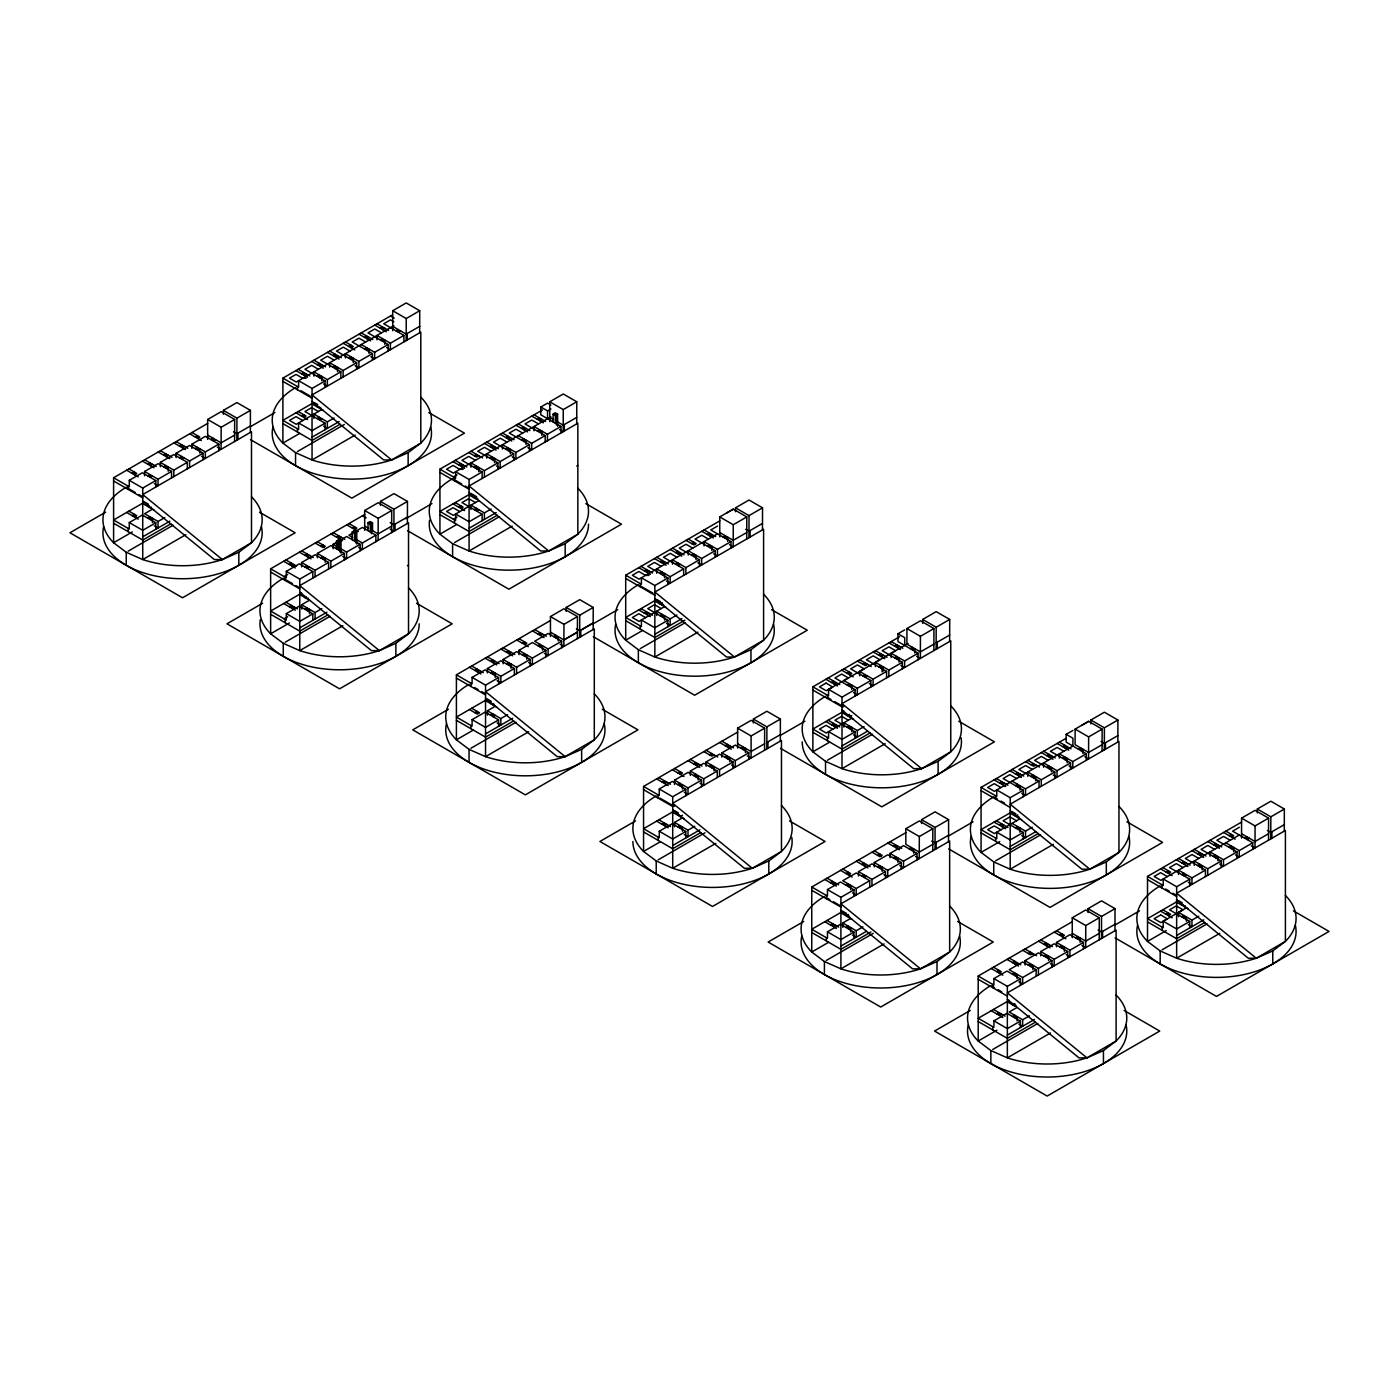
<?xml version="1.0" encoding="UTF-8"?>
<svg xmlns="http://www.w3.org/2000/svg" width="1399" height="1399" viewBox="0 0 1399 1399"><rect width="100%" height="100%" fill="white"/><g stroke="black" fill="none" stroke-linecap="round" stroke-linejoin="round"><path stroke-width="1.5" d="M238.827 552.273L251.488 542.742L251.488 431.784L142.733 494.564L222.354 559.565L238.827 552.273L238.827 565.266M408.141 452.646L420.802 443.116L420.802 332.158L312.047 394.938L391.65 459.956L408.141 452.646L408.141 465.64M395.865 643.313L408.525 633.799L408.525 522.841L299.771 585.621L379.391 650.622L395.865 643.313L395.865 656.323M565.179 543.704L577.839 534.173L577.839 423.215L469.085 485.995L548.688 550.996L565.179 543.704L565.179 556.697M581.634 749.357L594.295 739.826L594.295 628.868L485.54 691.648L565.144 756.649L581.634 749.357L581.634 762.35M750.948 649.731L763.592 640.2L763.592 529.242L654.854 592.022L734.458 657.023L750.948 649.731L750.948 662.724M768.803 860.962L781.464 851.449L781.464 740.473L672.709 803.253L752.312 868.272L768.803 860.962L768.803 873.955M938.117 761.336L950.76 751.823L950.76 640.847L842.006 703.645L921.626 768.646L938.117 761.336L938.117 774.329M936.998 961.533L949.659 952.019L949.659 841.044L840.904 903.841L920.507 968.842L936.998 961.533L936.998 974.543M1106.312 861.906L1118.955 852.393L1118.955 741.418L1010.2 804.215L1089.821 869.216L1106.312 861.906L1106.312 874.917M1103.444 1050.562L1116.105 1041.031L1116.105 930.073L1007.35 992.853L1086.953 1057.854L1103.444 1050.562L1103.444 1063.555M1272.758 950.935L1285.401 941.405L1285.401 830.446L1176.646 893.227L1256.267 958.228L1272.758 950.935L1272.758 963.928M392.717 330.671L392.717 310.735L406.217 302.936L419.735 310.735L419.665 332.805M207.647 439.408L207.647 419.473L221.147 411.673L234.665 419.473L234.595 441.524M223.403 414.261L223.403 410.362L236.921 402.562L250.421 410.362L250.369 432.431M420.802 397.159A79.621 45.957 0 0 1 420.802 443.116L391.65 459.956A79.621 45.957 0 0 1 312.047 459.956L295.556 452.646L282.895 443.116L282.895 378.115L391.65 315.335M251.488 496.785A79.621 45.957 0 0 1 251.488 542.742L222.354 559.565A79.621 45.957 0 0 1 142.733 559.565L126.242 552.273L113.599 542.742L113.599 477.741L207.717 423.407M301.554 373.813L303.793 372.519M317.311 364.719L319.567 363.408M333.067 355.608L335.323 354.314M348.841 346.515L351.097 345.221M364.597 337.421L366.853 336.11M380.371 328.31L382.609 327.016M132.24 473.439L134.496 472.145M147.997 464.346L150.253 463.034M163.77 455.235L166.026 453.941M179.527 446.141L181.783 444.83M195.3 437.03L197.539 435.736M303.793 375.107L306.049 373.813M319.567 366.013L321.822 364.719M335.323 356.92L337.579 355.608M351.097 347.809L353.335 346.515L345.501 341.986M366.853 338.715L369.109 337.421M382.609 329.604L384.865 328.31M134.496 474.733L136.752 473.439L128.9 468.91M150.253 465.64L152.508 464.346M166.026 456.546L168.265 455.235M181.783 447.435L184.038 446.141M197.539 438.342L199.795 437.03L191.943 432.501M393.853 325.705L296.256 382.049L289.523 378.167L296.046 374.407L302.779 378.29L306.084 378.325M392.717 310.735L406.217 318.535L419.735 310.735M113.599 477.741L129.285 486.8L129.285 480.312L142.348 472.775L155.779 480.539L155.779 487.027M144.587 475.8L144.587 471.463L158.104 463.664L171.552 471.428L171.552 477.933M160.36 466.706L160.36 462.369L173.861 454.57L187.309 462.335L187.309 468.84M176.117 457.595L176.117 453.276L189.634 445.477L203.065 453.224L203.065 459.729M191.873 448.502L191.873 444.165L205.391 436.366L218.839 444.13L218.839 450.635M207.647 419.473L221.147 427.272L234.665 419.473M236.851 440.23L236.921 418.161L250.421 410.362M317.241 376.383L319.497 375.072M333.014 367.272L335.253 365.978M348.771 358.179L351.027 356.867M364.527 349.068L366.783 347.774M380.301 339.974L382.539 338.68M396.057 330.881L398.313 329.569M147.944 475.992L150.183 474.698M163.7 466.899L165.956 465.605M179.457 457.805L181.713 456.494M195.23 448.694L197.469 447.4M210.987 439.601L213.243 438.307M319.497 377.678L321.753 376.383L321.753 380.703M335.253 368.584L337.509 367.272L337.509 371.609M351.027 359.473L353.282 358.179L353.282 362.516M366.783 350.38L369.039 349.068L369.039 353.405M382.539 341.269L384.795 339.974L384.795 344.311M398.313 332.175L400.569 330.881M150.183 477.304L152.439 475.992M165.956 468.193L168.212 466.899L168.212 471.236M181.713 459.099L183.969 457.805M197.469 450.006L199.725 448.694L199.725 453.031M213.243 440.895L215.498 439.601M282.895 378.115L298.599 387.173L298.599 380.685L312.047 388.45L325.093 380.913L325.093 387.401M313.901 376.174L313.901 371.837L327.349 379.601L340.849 371.802L340.849 378.307M329.657 367.08L329.657 362.743L343.105 370.508L356.623 362.708L356.623 369.214M345.431 357.987L345.431 353.65L358.878 361.414L372.379 353.615L372.379 360.103M361.187 344.539L374.635 352.303L388.135 344.504L388.135 351.009M376.943 339.782L376.943 335.445L390.391 343.21L403.909 335.41L403.909 341.898M419.735 326.352L406.165 334.099L406.165 340.604M129.285 480.312L142.733 488.076L155.779 480.539M144.587 471.463L158.035 479.227L171.552 471.428M160.36 462.369L173.808 470.134L187.309 462.335M176.117 453.276L189.565 461.023L203.065 453.224M191.873 444.165L205.321 451.929L218.839 444.13M234.665 435.072L221.094 442.836L221.094 449.324L217.352 447.173M250.421 425.961L236.851 433.725L233.546 431.819M250.508 426.643L274.904 412.565M105.607 512.174L69.95 532.774L182.535 597.775L295.137 532.774L259.48 512.174M301.554 416.063L303.793 414.769M317.311 406.969L320.686 407.616L319.567 408.263M132.24 515.689L134.496 514.395M147.997 506.595L149.133 505.948M303.793 417.374L306.049 416.063L298.197 411.533M134.496 517L136.752 515.689L128.9 511.16M150.253 507.889L151.389 507.242M321.787 409.54L296.256 424.317L289.523 420.434L296.046 416.657L302.779 420.539M148.399 504.217L144.657 502.066L113.599 519.991L129.285 529.067L129.285 522.561L142.348 515.024L155.779 522.789L155.779 529.277M152.474 509.166L144.587 513.73L158.035 521.477L164.785 517.578M317.241 418.633L319.497 417.322M147.944 518.26L150.183 516.948M319.497 419.927L321.753 418.633M150.183 519.554L152.439 518.26L152.439 522.579M299.771 433.375L282.895 443.116A79.621 45.957 0 0 1 295.556 387.645M132.345 531.917L113.599 542.742A79.621 45.957 0 0 1 126.242 487.272L135.318 492.5M325.093 429.668L325.093 423.163L312.047 430.7L298.599 422.935L298.599 429.441L282.895 420.365L313.971 402.44L317.695 404.591M313.901 418.423L313.901 414.104L327.349 421.868L334.099 417.951M155.779 522.789L142.733 530.326L129.285 522.561M312.047 437.188L339.17 421.536M142.733 536.814L169.856 521.162M340.167 424.212L312.047 440.44L282.895 423.617M170.853 523.838L142.733 540.066L113.599 523.243M297.462 451.527L344.346 424.474M128.166 551.154L173.161 525.185M355.171 435.054L312.047 459.956L312.047 388.45M185.857 534.68L142.733 559.565L142.733 488.076M560.947 432.956L560.947 426.45L540.801 414.821L540.801 407.022L547.551 403.122L550.926 405.08M549.755 421.729L549.755 401.793L563.255 393.993L576.773 401.793L576.703 423.862M364.684 530.448L364.684 510.513L378.185 502.713L391.703 510.513L391.633 532.582M380.441 505.319L380.441 501.419L393.958 493.62L407.459 501.419L407.406 523.488M577.839 488.216A79.621 45.957 0 0 1 577.839 534.173L548.688 550.996A79.621 45.957 0 0 1 469.085 550.996L452.594 543.704L439.933 534.173L439.933 469.172L542.497 409.959M408.525 587.842A79.621 45.957 0 0 1 408.525 633.799L379.391 650.622A79.621 45.957 0 0 1 299.771 650.622L283.28 643.313L270.637 633.799L270.637 568.798L364.754 514.465M540.801 407.022L547.551 410.921L550.926 408.98M458.592 464.87L460.831 463.576M474.348 455.759L476.604 454.465M490.105 446.666L492.361 445.372M505.878 437.572L508.134 436.261M521.635 428.461L523.891 427.167M537.408 419.368L539.647 418.074M289.278 564.497L291.534 563.185M305.034 555.386L307.29 554.091M320.808 546.292L323.064 544.998M336.564 537.199L338.82 535.887M352.338 528.088L354.577 526.793M460.831 466.164L463.086 464.87M478.86 455.759L476.604 457.071L468.752 452.542M492.361 447.96L494.616 446.666M508.134 438.866L510.373 437.572M523.891 429.773L526.146 428.461M539.647 420.662L541.903 419.368M553.095 421.921L553.095 414.121L555.351 412.827L557.606 414.121L557.606 426.258M291.534 565.791L293.79 564.497M307.29 556.697L309.546 555.386M338.82 538.493L341.076 537.199M354.577 529.399L356.832 528.088L348.981 523.558M550.926 416.78L453.293 473.107L446.561 469.225L453.084 465.465L459.816 469.347L463.121 469.364M559.46 429.51L563.202 431.661L563.255 409.592L576.773 401.793M336.494 548.845L336.494 541.046L338.75 539.752L341.006 541.046L341.006 553.182M352.268 539.752L352.268 531.952L354.507 530.658L356.762 531.952L356.762 544.089M368.024 530.658L368.024 522.859L370.28 521.547L372.536 522.859L372.536 530.658M553.095 414.121L555.351 415.433L557.606 414.121M270.637 568.798L286.323 577.857L286.323 571.352L299.386 563.832L312.816 571.579L312.816 578.084M301.624 566.857L301.624 562.52L315.142 554.721L328.59 562.485L328.59 568.991M317.398 557.764L317.398 553.427L330.898 545.627L344.346 553.392L344.346 559.88M333.154 548.653L333.154 544.316L346.672 536.517L360.12 544.281L360.12 550.786M352.67 533.054L348.911 535.222L352.653 537.373M354.542 531.97L362.428 527.423L375.876 535.187L375.876 541.693M378.132 540.381L378.185 518.329L391.703 510.513M380.441 501.419L393.958 509.219L407.459 501.419M336.494 541.046L338.75 542.357L341.006 541.046M352.268 531.952L354.507 533.246L356.762 531.952M368.024 522.859L370.28 524.153L372.536 522.859M453.381 476.937L456.983 474.856M284.067 576.563L287.669 574.482M474.278 467.423L476.534 466.129M490.052 458.33L492.291 457.036M505.808 449.236L508.064 447.925M521.565 440.125L523.821 438.831M537.338 431.032L539.594 429.72M304.982 567.05L307.22 565.756M320.738 557.956L322.994 556.662M476.534 468.735L478.79 467.423L478.79 471.76M492.291 459.624L494.547 458.33L494.547 462.667M508.064 450.53L510.32 449.236L510.32 453.556M523.821 441.437L526.076 440.125L526.076 444.462M539.594 432.326L541.833 431.032L541.833 435.369M307.22 568.361L309.476 567.05M322.994 559.25L325.25 557.956L325.25 562.293M439.933 469.172L455.637 478.231L455.637 471.743L469.085 479.49L482.13 471.953L482.13 478.458M470.938 467.231L470.938 462.894L484.386 470.659L497.887 462.859L497.887 469.364M486.695 458.138L486.695 453.801L500.142 461.565L513.66 453.766L513.66 460.254M502.468 449.027L502.468 444.69L515.916 452.454L529.417 444.655L529.417 451.16M518.225 435.596L531.672 443.361L545.19 435.561L545.19 442.067M533.981 430.822L533.981 426.503L547.429 434.267L560.947 426.45M563.202 425.156L576.773 417.392M286.323 571.352L299.771 579.116L312.816 571.579M301.624 562.52L315.072 570.285L328.59 562.485M317.398 553.427L330.846 561.191L344.346 553.392M341.006 548.845L346.602 552.08L360.12 544.281M356.762 539.752L362.358 542.987L375.876 535.187M378.132 533.876L391.703 526.129M407.459 517.018L393.888 524.782L390.164 522.631M405.675 518.784L431.941 503.605M262.645 603.231L226.988 623.814L339.572 688.815L452.174 623.814L416.517 603.231M301.694 593.106L270.637 611.048L286.323 620.107L286.323 613.619L299.386 606.082L312.816 613.846L312.816 620.334M458.592 507.12L460.831 505.826M474.348 498.027L476.604 496.715L471.008 493.497L439.933 511.422L455.637 520.48L455.637 513.993L469.085 521.757L482.13 514.22L482.13 520.708M289.278 606.746L291.534 605.452M305.034 597.653L306.171 596.988M460.831 508.414L463.086 507.12L455.235 502.591M291.534 608.04L293.79 606.746M308.427 598.3L307.29 598.947L299.438 594.418M478.825 500.597L453.293 515.357L446.561 511.474L453.084 507.715L459.816 511.597M301.624 609.107L301.624 604.77L309.511 600.223M453.381 519.186L456.983 517.105M284.067 618.813L287.669 616.732M474.278 509.691L476.534 508.379M304.982 609.299L307.22 608.005M476.534 510.985L478.79 509.691M307.22 610.611L309.476 609.299L309.476 613.636M456.808 524.433L439.933 534.173A79.621 45.957 0 0 1 452.594 478.685L461.67 483.932M289.383 622.975L270.637 633.799A79.621 45.957 0 0 1 283.28 578.312L292.356 583.558M470.938 509.481L470.938 505.144L484.386 512.908L491.136 509.009M312.816 613.846L299.771 621.366L286.323 613.619M301.624 604.77L315.072 612.535L321.822 608.635M469.085 528.245L496.208 512.594M576.703 466.112L577.839 465.465M299.771 627.871L326.894 612.22M407.406 565.738L408.525 565.091M497.205 515.269L469.085 531.498L439.933 514.675M327.891 614.878L299.771 631.124L270.637 614.301M454.518 542.585L499.513 516.616M285.204 642.211L330.199 616.225M512.209 526.094L469.085 550.996L469.085 479.49M342.895 625.72L299.771 650.622L299.771 579.116M719.751 536.866L719.751 516.931L733.268 509.131L746.786 516.931L746.716 538.982M735.524 511.719L735.524 507.82L749.025 500.02L762.542 507.82L762.472 529.889M726.553 513.048L733.321 509.149M550.454 636.493L550.454 616.557L563.954 608.757L577.472 616.557L577.402 638.609M566.21 611.346L566.21 607.446L579.728 599.646L593.228 607.446L593.159 629.515M763.592 594.243A79.621 45.957 0 0 1 763.592 640.2L734.458 657.023A79.621 45.957 0 0 1 654.854 657.023L638.364 649.731L625.703 640.2L625.703 575.199L719.82 520.865M594.295 693.869A79.621 45.957 0 0 1 594.295 739.826L565.144 756.649A79.621 45.957 0 0 1 485.54 756.649L469.05 749.357L456.406 739.826L456.406 674.825L550.524 620.491M717.547 526.059L710.797 529.959L730.943 541.588L730.943 548.093M644.362 570.897L646.6 569.603M660.118 561.803L662.374 560.492M675.874 552.692L678.13 551.398M691.648 543.599L693.887 542.305M707.404 534.488L709.66 533.194M475.048 670.523L477.304 669.229M490.804 661.43L493.06 660.118M506.578 652.319L508.816 651.025M522.334 643.225L524.59 641.914M538.09 634.114L540.346 632.82M646.6 572.191L648.856 570.897M662.374 563.097L664.612 561.803M678.13 554.004L680.386 552.692M709.66 535.8L711.916 534.488M477.304 671.817L479.542 670.523M493.06 662.724L495.316 661.43M508.816 653.63L511.072 652.319M524.59 644.519L526.846 643.225L518.994 638.696M540.346 635.426L542.602 634.114M717.512 533.823L639.046 579.134L632.331 575.251L638.853 571.491L645.586 575.374L648.891 575.409M719.751 516.931L733.268 524.73L746.786 516.931M748.972 537.688L749.025 515.619L762.542 507.82M456.406 674.825L472.093 683.884L472.093 677.396L485.138 669.859L498.586 677.623L498.586 684.111M487.394 672.884L487.394 668.547L500.912 660.748L514.36 668.512L514.36 675.018M503.168 663.791L503.168 659.454L516.668 651.654L530.116 659.419L530.116 665.907M518.924 654.68L518.924 650.36L532.442 642.561L545.872 650.308L545.872 656.813M560.16 644.257L563.884 646.408L563.954 624.356L577.472 616.557M579.658 637.314L579.728 615.245L593.228 607.446M660.048 573.468L662.304 572.156M675.822 564.357L678.06 563.063M691.578 555.263L693.834 553.952M707.334 546.152L709.59 544.858M723.108 537.059L725.347 535.765M490.734 673.076L492.99 671.782M506.508 663.983L508.764 662.689M522.264 654.889L524.52 653.578M538.038 645.778L540.276 644.484M553.794 636.685L556.05 635.391M662.304 574.762L664.56 573.468L664.56 577.787M678.06 565.668L680.316 564.357M693.834 556.557L696.072 555.263L696.072 559.6M709.59 547.464L711.846 546.152L711.846 550.489M725.347 538.353L727.602 537.059L727.602 541.396M492.99 674.388L495.246 673.076L495.246 677.413M508.764 665.277L511.002 663.983L511.002 668.32M524.52 656.183L526.776 654.889L526.776 659.209M540.276 647.09L542.532 645.778L542.532 650.115M556.05 637.979L558.288 636.685L558.288 641.022M625.703 575.199L641.407 584.257L641.407 577.77L654.854 585.534L667.9 577.997L667.9 584.485M656.708 573.258L656.708 568.921L670.156 576.685L683.656 568.886L683.656 575.391M672.464 564.164L672.464 559.827L685.912 567.592L699.43 559.792L699.43 566.298M688.238 555.053L688.238 550.734L701.668 558.498L715.186 550.681L715.186 557.187M703.994 545.96L703.994 541.623L717.442 549.387L730.943 541.588M746.786 532.529L733.198 540.294L719.751 532.529M748.972 531.183L762.542 523.418M472.093 677.396L485.54 685.143L498.586 677.623M487.394 668.547L500.842 676.312L514.36 668.512M503.168 659.454L516.598 667.218L530.116 659.419M518.924 650.36L532.372 658.107L545.872 650.308M561.646 641.214L548.198 633.45L534.68 641.249L548.128 649.014L561.646 641.214L561.646 647.72M563.884 639.92L577.402 632.121M579.658 630.809L593.159 623.01L579.728 630.844L576.353 628.903M577.472 632.156L563.954 639.955L550.454 632.156M593.316 623.727L617.711 609.649M448.414 709.258L412.757 729.858L525.342 794.859L637.944 729.858L602.287 709.258M644.362 613.147L646.6 611.853M660.118 604.053L662.374 602.759M475.048 712.773L477.304 711.479M490.804 703.68L494.179 704.327L493.06 704.974M646.6 614.458L648.856 613.147M662.374 605.347L663.493 604.7L661.237 603.406M664.595 606.624L639.046 621.401L632.331 617.519L638.853 613.741L645.586 617.624M491.189 701.301L487.464 699.15L456.406 717.075L472.093 726.151L472.093 719.646L485.138 712.108L498.586 719.873L498.586 726.361M487.394 715.134L487.394 710.814L495.281 706.25M660.048 615.717L662.304 614.406M490.734 715.344L492.99 714.032M662.304 617.011L664.56 615.717L664.56 620.054M492.99 716.638L495.246 715.344M642.578 630.459L625.703 640.2A79.621 45.957 0 0 1 638.364 584.73M473.282 730.086L456.406 739.826A79.621 45.957 0 0 1 469.05 684.356M667.9 626.752L667.9 620.247L654.854 627.784L641.407 620.019L641.407 626.525L625.703 617.449L656.778 599.524L660.503 601.675M656.708 615.508L656.708 611.188L670.156 618.935L676.906 615.035M498.586 719.873L485.54 727.41L472.093 719.646M487.394 710.814L500.842 718.561L507.592 714.662M654.854 634.272L681.978 618.62M485.54 733.898L512.664 718.247M684.845 620.212L654.854 637.524L625.703 620.701M513.66 720.922L485.54 737.151L456.406 720.328M640.27 648.611L685.283 622.642M470.973 748.238L515.969 722.269M697.979 632.138L654.854 657.023L654.854 585.534M528.665 731.764L485.54 756.649L485.54 685.143M918.111 659.698L918.111 653.193L897.966 641.564L897.966 633.764L904.716 629.865M920.437 651.934L906.919 644.135L906.919 628.536L920.49 620.771L933.937 628.536L933.885 650.605M922.693 623.342L922.693 619.442L936.193 611.643L949.711 619.442L949.641 641.494M737.623 748.098L737.623 728.162L751.123 720.363L764.641 728.162L764.571 750.231M753.379 722.968L753.379 719.051L766.897 711.252L780.397 719.051L780.327 741.12M950.76 705.848A79.621 45.957 0 0 1 950.76 751.823L921.626 768.646A79.621 45.957 0 0 1 842.006 768.646L825.532 761.336L812.871 751.823L812.871 686.804L899.679 636.702M781.464 805.474A79.621 45.957 0 0 1 781.464 851.449L752.312 868.272A79.621 45.957 0 0 1 672.709 868.272L656.218 860.962L643.557 851.449L643.557 786.43L737.675 732.097M831.513 682.502L833.769 681.208M847.287 673.409L849.543 672.115M863.043 664.315L865.299 663.004M878.817 655.204L881.055 653.91M894.573 646.111L896.829 644.799M662.217 782.128L664.473 780.834M677.973 773.035L680.229 771.723M693.747 763.924L695.985 762.63M709.503 754.83L711.759 753.536M725.259 745.737L727.515 744.425M833.769 683.814L836.025 682.502M849.543 674.703L851.781 673.409L843.947 668.879M867.555 664.315L865.299 665.609L857.447 661.08M881.055 656.498L883.311 655.204M896.829 647.405L899.067 646.111M664.473 783.44L666.711 782.128M680.229 774.329L682.485 773.035L674.633 768.506M695.985 765.236L698.241 763.924M713.997 754.83L711.759 756.125L703.907 751.595M727.515 747.031L729.771 745.737M812.871 686.804L828.575 695.88L828.575 689.375L848.389 677.955L841.673 674.073L834.923 677.973L855.069 689.602L855.069 696.107M859.633 675.769L859.633 671.433L879.919 659.751L873.203 655.869L866.436 659.768L886.599 671.398L886.599 677.903M875.407 666.676L875.407 662.339L888.907 654.54M891.163 657.565L891.163 653.246L908.073 643.488M916.642 656.253L920.367 658.404L920.437 636.335L933.937 628.536M936.123 649.293L936.193 627.242L949.711 619.442M888.925 654.557L895.622 650.71L888.96 646.863L882.209 650.692L902.355 662.304L902.355 668.792M643.557 786.43L659.261 795.506L659.261 789.001L672.307 781.464L685.755 789.228L685.755 795.734M674.563 784.489L674.563 780.17L688.081 772.37L701.529 780.117L701.529 786.623M690.337 775.396L690.337 771.059L703.837 763.259L717.285 771.024L717.285 777.529M706.093 766.302L706.093 761.965L719.593 754.166L733.041 761.93L733.041 768.418M721.849 757.191L721.849 752.854L735.367 745.055L748.815 752.819L748.815 759.325M747.328 755.862L751.053 758.031L751.123 735.961L764.641 728.162M766.827 748.92L766.897 726.868L780.397 719.051M847.217 685.073L849.473 683.761M862.973 675.962L865.229 674.668M878.747 666.868L881.003 665.574M894.503 657.775L896.759 656.463M910.277 648.664L912.515 647.37M677.903 784.699L680.159 783.388M693.677 775.588L695.933 774.294M709.433 766.495L711.689 765.201M725.189 757.401L727.445 756.09M740.963 748.29L743.219 746.996M849.473 686.367L851.729 685.073L851.729 689.41M865.229 677.273L867.485 675.962M881.003 668.162L883.241 666.868L883.241 671.205M896.759 659.069L899.015 657.775L899.015 662.094M912.515 649.975L914.771 648.664L914.771 653.001M680.159 785.993L682.415 784.699L682.415 789.036M695.933 776.9L698.171 775.588L698.171 779.925M711.689 767.789L713.945 766.495L713.945 770.832M727.445 758.695L729.701 757.401L729.701 761.721M743.219 749.584L745.457 748.29L745.457 752.627M828.575 689.375L842.006 697.139L855.069 689.602M870.825 680.509L850.679 668.862L857.43 664.962L864.162 668.844L843.877 680.544L857.325 688.308L870.825 680.509L870.825 686.996M859.633 671.433L873.081 679.197L886.599 671.398M875.407 662.339L888.837 670.104L902.355 662.304M891.163 653.246L904.611 660.993L918.111 653.193M920.367 651.899L933.937 644.135M936.123 642.806L949.711 635.041M659.261 789.001L672.709 796.765L685.755 789.228M674.563 780.17L688.011 787.917L701.529 780.117M690.337 771.059L703.767 778.823L717.285 771.024M706.093 761.965L719.541 769.73L733.041 761.93M721.849 752.854L735.297 760.619L748.815 752.819M764.641 743.761L751.053 751.525L737.623 743.761M766.827 742.414L780.397 734.667M780.485 735.332L804.88 721.254M635.583 820.881L599.926 841.464L712.511 906.465L825.095 841.464L789.456 820.881M843.947 711.129L812.871 729.071L828.575 738.13L828.575 731.625L842.006 739.389L855.069 731.852L855.069 738.357M831.513 724.752L833.769 723.458M847.287 715.658L849.543 714.364M662.217 824.378L664.473 823.084M677.973 815.285L681.348 815.932M833.769 726.064L836.025 724.752M849.543 716.953L851.781 715.658M664.473 825.69L666.711 824.378M680.229 816.579L682.485 815.285M851.746 718.247L826.214 733.006L819.499 729.124L826.022 725.347L832.737 729.229M678.358 812.906L674.633 810.755L643.557 828.698L659.261 837.756L659.261 831.251L672.307 823.714L685.755 831.478L685.755 837.984M674.563 826.757L674.563 822.42L682.45 817.873M847.217 727.323L849.473 726.029M677.903 826.949L680.159 825.655M849.473 728.617L851.729 727.323L851.729 731.66M680.159 828.243L682.415 826.949L682.415 831.286M829.747 742.082L812.871 751.823A79.621 45.957 0 0 1 825.532 696.335M660.433 841.691L643.557 851.449A79.621 45.957 0 0 1 656.218 795.961M843.877 727.13L843.877 722.793L857.325 730.558L864.075 726.658M685.755 831.478L672.709 839.015L659.261 831.251M674.563 822.42L688.011 830.184L694.761 826.284M842.006 745.894L867.45 731.205M672.709 845.521L699.832 829.852M870.143 732.901L842.006 749.147L812.871 732.307M700.829 832.527L672.709 848.756L643.557 831.933M827.439 760.234L872.451 734.248M658.142 859.86L705.009 832.79M885.147 743.743L842.006 768.646L842.006 697.139M715.833 843.37L672.709 868.272L672.709 796.765M1088.632 752.505L1075.114 744.705L1075.114 729.106L1088.632 721.307L1102.132 729.106L1102.08 751.176M1090.888 723.913L1090.888 720.013L1104.388 712.213L1117.906 720.013L1117.836 742.082M1086.306 760.269L1086.306 753.781L1066.16 742.135L1066.16 734.335L1072.911 730.435M1081.917 725.242L1088.684 721.342M919.318 852.131L905.818 844.331L905.818 828.733L919.318 820.933L932.836 828.733L932.766 850.802M921.574 823.539L921.574 819.639L935.092 811.84L948.592 819.639L948.592 835.238L935.022 843.002M1118.955 806.436A79.621 45.957 0 0 1 1118.955 852.393L1089.821 869.216A79.621 45.957 0 0 1 1010.2 869.216L993.727 861.906L981.066 852.393L981.066 787.392L1066.178 738.252M949.659 906.045A79.621 45.957 0 0 1 949.659 952.019L920.507 968.842A79.621 45.957 0 0 1 840.904 968.842L824.413 961.533L811.752 952.019L811.752 887.018L905.87 832.667M999.708 783.09L1001.964 781.779M1015.482 773.979L1017.738 772.685M1031.238 764.886L1033.494 763.574M1047.012 755.775L1049.25 754.481M1062.768 746.681L1065.024 745.387M830.411 882.717L832.667 881.405M846.168 873.606L848.424 872.311M861.941 864.512L864.18 863.2M877.698 855.401L879.954 854.107M893.454 846.308L895.71 845.013M1001.964 784.384L1004.22 783.09M1017.738 775.291L1019.976 773.979M1035.75 764.886L1033.494 766.18L1025.642 761.651M1049.25 757.086L1051.506 755.775M1065.024 747.975L1067.262 746.681M832.667 884.011L834.906 882.717M848.424 874.9L850.679 873.606L842.828 869.076M864.18 865.806L866.436 864.512M895.71 847.602L897.966 846.308M1084.837 756.824L1088.562 758.975L1088.632 736.906L1102.132 729.106M1104.318 749.881L1104.388 727.812L1117.906 720.013M811.752 887.018L827.456 896.077L827.456 889.572L840.502 882.035L853.95 889.799L853.95 896.304M858.514 875.966L858.514 871.629L872.032 863.83L885.48 871.594L885.48 878.1M874.288 866.873L874.288 862.536L887.788 854.737L901.236 862.501L901.236 869.006M890.044 857.779L890.044 853.442L903.562 845.643L917.01 853.407L917.01 859.895M915.523 856.45L919.248 858.601L919.318 836.532L932.836 828.733M935.022 849.49L935.092 827.439L948.592 819.639M1015.412 785.643L1017.668 784.349M1031.168 776.55L1033.424 775.238M1046.942 767.439L1049.18 766.145M1062.698 758.345L1064.954 757.051M1078.454 749.252L1080.71 747.94M846.098 885.27L848.354 883.976M861.871 876.176L864.11 874.865M877.628 867.065L879.884 865.771M893.384 857.972L895.64 856.66M909.158 848.861L911.414 847.567M1017.668 786.938L1019.923 785.643L1019.923 789.98M1033.424 777.844L1035.68 776.55L1035.68 780.887M1049.18 768.751L1051.436 767.439L1051.436 771.776M1064.954 759.64L1067.21 758.345L1067.21 762.682M1080.71 750.546L1082.966 749.252L1082.966 753.571M848.354 886.564L850.609 885.27L850.609 889.607M864.11 877.47L866.366 876.176M879.884 868.377L882.139 867.065L882.139 871.402M895.64 859.266L897.896 857.972L897.896 862.309M911.414 850.172L913.652 848.861L913.652 853.198M981.066 787.392L996.77 796.451L996.77 789.945L1010.2 797.71L1023.264 790.173L1023.264 796.678M1012.072 781.114L1025.519 788.879L1039.02 781.079L1039.02 787.585M1027.828 776.34L1027.828 772.021L1041.276 779.768L1054.794 771.968L1054.794 778.474M1043.584 767.247L1043.584 762.91L1057.032 770.674L1070.55 762.875L1070.55 769.38M1059.358 758.153L1059.358 753.816L1072.806 761.581L1086.306 753.781M1088.562 752.47L1102.132 744.705M1117.906 735.612L1104.318 743.376L1101.013 741.47M827.456 889.572L840.904 897.336L853.95 889.799M869.706 880.705L856.275 872.941L842.758 880.74L856.205 888.505L869.706 880.705L869.706 887.193M858.514 871.629L871.962 879.394L885.48 871.594M874.288 862.536L887.735 870.3L901.236 862.501M890.044 853.442L903.492 861.207L917.01 853.407M919.248 852.096L932.836 844.331M948.679 835.903L973.074 821.825M803.778 921.451L768.121 942.034L880.705 1007.035L993.29 942.034L957.65 921.451M999.708 825.34L1001.964 824.028M1015.482 816.229L1017.738 814.935M830.411 924.966L832.667 923.655M846.168 915.855L848.424 914.561M1001.964 826.634L1004.22 825.34M1017.738 817.541L1018.857 816.894L1016.601 815.582M832.667 926.26L834.906 924.966M848.424 917.167L849.543 916.502L847.304 915.208M1019.941 818.817L994.409 833.577L987.694 829.694L994.217 825.935L1000.932 829.817M846.552 913.477L842.828 911.326L811.752 929.268L827.456 938.327L827.456 931.821L840.502 924.284L853.95 932.049L853.95 938.554M842.758 927.327L842.758 922.99L850.644 918.444M1015.412 827.893L1017.668 826.599M846.098 927.52L848.354 926.225M1017.668 829.205L1019.923 827.893L1019.923 832.23M848.354 928.831L850.609 927.52L850.609 931.856M999.813 841.568L981.066 852.393A79.621 45.957 0 0 1 993.727 796.905L997.347 799.004M828.628 942.279L811.752 952.019A79.621 45.957 0 0 1 824.413 896.532M1023.264 838.928L1023.264 832.422L1010.2 839.96L996.77 832.195L996.77 838.701L981.066 829.642L1012.142 811.7L1015.866 813.851M1012.072 823.364L1025.519 831.128L1032.27 827.229M853.95 932.049L840.904 939.586L827.456 931.821M842.758 922.99L856.205 930.755L862.956 926.855M1010.2 846.465L1035.645 831.775M840.904 946.091L866.331 931.402M1038.338 833.472L1010.2 849.718L981.066 832.895M870.895 932.014L840.904 949.344L811.752 932.521M995.633 860.805L1040.646 834.818M826.337 960.431L873.203 933.36M1053.342 844.314L1010.2 869.216L1010.2 797.71M884.028 943.94L840.904 968.842L840.904 897.336M1241.56 838.071L1241.56 818.135L1255.078 810.336L1268.578 818.135L1268.526 840.187M1257.334 812.924L1257.334 809.024L1270.834 801.225L1284.352 809.024L1284.282 831.093M1072.264 937.697L1072.264 917.761L1085.764 909.962L1099.282 917.761L1099.212 939.813M1088.02 912.55L1088.02 908.651L1101.538 900.851L1115.038 908.651L1114.968 930.72M1285.401 895.447A79.621 45.957 0 0 1 1285.401 941.405L1256.267 958.228A79.621 45.957 0 0 1 1176.646 958.228L1160.173 950.935L1147.512 941.405L1147.512 876.404L1241.63 822.07M1116.105 995.074A79.621 45.957 0 0 1 1116.105 1041.031L1086.953 1057.854A79.621 45.957 0 0 1 1007.35 1057.854L990.859 1050.562L978.198 1041.031L978.198 976.03L1072.316 921.696M1239.357 827.264L1232.606 831.163L1252.752 842.793L1252.752 849.298M1166.154 872.102L1168.41 870.808M1181.928 863.008L1184.184 861.697M1197.684 853.897L1199.94 852.603M1213.458 844.804L1215.696 843.51M1229.214 835.693L1231.47 834.399M996.857 971.728L999.113 970.434M1012.614 962.634L1014.87 961.323M1028.387 953.523L1030.626 952.229M1044.144 944.43L1046.4 943.118M1059.9 935.319L1062.156 934.025M1168.41 873.396L1170.666 872.102L1162.814 867.572M1184.184 864.302L1186.422 863.008M1199.94 855.209L1202.196 853.897M1215.696 846.098L1217.952 844.804M1231.47 837.004L1233.708 835.693L1225.874 831.163M999.113 973.022L1001.352 971.728L993.517 967.199M1014.87 963.928L1017.125 962.634M1032.882 953.523L1030.626 954.835L1022.774 950.288M1046.4 945.724L1048.638 944.43M1062.156 936.631L1064.412 935.319L1056.56 930.79M1239.304 835.028L1160.855 880.338L1154.14 876.456L1160.663 872.696L1167.378 876.578M1251.283 845.835L1255.008 847.986L1255.078 825.935L1268.578 818.135M1270.764 838.893L1270.834 816.824L1284.352 809.024M978.198 976.03L993.902 985.088L993.902 978.601L1006.948 971.063L1020.396 978.828L1020.396 985.316M1024.96 964.995L1024.96 960.658L1038.478 952.859L1051.926 960.623L1051.926 967.111M1040.734 955.884L1040.734 951.565L1054.234 943.765L1067.682 951.512L1067.682 958.018M1056.49 946.791L1056.49 942.454L1070.008 934.654L1083.456 942.419L1083.456 948.924M1081.969 945.462L1085.694 947.613L1085.764 925.561L1099.282 917.761M1101.468 938.519L1101.538 916.45L1115.038 908.651M1181.858 874.672L1184.114 873.361M1197.614 865.561L1199.87 864.267M1213.388 856.468L1215.626 855.156M1229.144 847.357L1231.4 846.063M1244.9 838.263L1247.156 836.969M1012.544 974.281L1014.8 972.987M1028.317 965.188L1030.556 963.894M1044.074 956.094L1046.33 954.783M1059.83 946.983L1062.086 945.689M1075.604 937.89L1077.86 936.596M1184.114 875.966L1186.369 874.672M1199.87 866.873L1202.126 865.561L1202.126 869.898M1215.626 857.762L1217.882 856.468L1217.882 860.805M1231.4 848.668L1233.656 847.357L1233.656 851.694M1247.156 839.557L1249.412 838.263M1014.8 975.593L1017.056 974.281L1017.056 978.618M1030.556 966.482L1032.812 965.188L1032.812 969.524M1046.33 957.388L1048.585 956.094L1048.585 960.414M1062.086 948.295L1064.342 946.983L1064.342 951.32M1077.86 939.184L1080.098 937.89L1080.098 942.226M1147.512 876.404L1163.216 885.462L1163.216 878.974L1176.646 886.739L1189.71 879.202L1189.71 885.689M1178.518 874.462L1178.518 870.126L1191.965 877.89L1205.466 870.091L1205.466 876.596M1194.274 865.369L1194.274 861.032L1207.722 868.796L1221.222 860.997L1221.222 867.502M1210.03 856.258L1210.03 851.939L1223.478 859.703L1236.996 851.886L1236.996 858.391M1225.804 842.828L1239.252 850.592L1252.752 842.793M1255.008 841.499L1268.578 833.734M1270.764 832.388L1284.352 824.623M993.902 978.601L1007.35 986.347L1020.396 978.828M1036.152 969.717L1022.721 961.952L1009.204 969.752L1022.652 977.516L1036.152 969.717L1036.152 976.222M1024.96 960.658L1038.408 968.423L1051.926 960.623M1040.734 951.565L1054.181 959.312L1067.682 951.512M1056.49 942.454L1069.938 950.218L1083.456 942.419M1085.694 941.125L1099.282 933.36M1115.038 924.249L1101.468 932.014L1098.145 930.108M1115.125 924.931L1139.52 910.854M970.224 1010.463L934.567 1031.063L1047.151 1096.064L1159.736 1031.063L1124.096 1010.463M1009.274 1000.355L978.198 1018.28L993.902 1027.356L993.902 1020.85L1006.948 1013.313L1020.396 1021.078L1020.396 1027.566M1166.154 914.351L1168.41 913.057M1181.928 905.258L1183.047 904.611M996.857 1013.978L999.113 1012.684M1012.614 1004.884L1014.87 1003.573M1168.41 915.663L1170.666 914.351L1162.814 909.822M1184.184 906.552L1185.303 905.905M999.113 1015.272L1001.352 1013.978M1182.312 902.88L1178.588 900.729L1147.512 918.653L1163.216 927.729L1163.216 921.224L1183.029 909.805L1176.314 905.922L1169.564 909.822L1189.71 921.451L1189.71 927.957M1178.518 916.712L1178.518 912.393L1186.387 907.829M1017.09 1007.455L1009.204 1012.019L1022.652 1019.766L1029.402 1015.866M1181.858 916.922L1184.114 915.611M1012.544 1016.548L1014.8 1015.237M1184.114 918.216L1186.369 916.922L1186.369 921.259M1014.8 1017.842L1017.056 1016.548L1017.056 1020.868M1166.259 930.58L1147.512 941.405A79.621 45.957 0 0 1 1160.173 885.934M996.962 1030.206L978.198 1041.031A79.621 45.957 0 0 1 990.859 985.561L994.479 987.642M1189.71 921.451L1176.646 928.988L1163.216 921.224M1178.518 912.393L1191.965 920.14L1198.716 916.24M1020.396 1021.078L1007.35 1028.615L993.902 1020.85M1176.646 935.476L1203.787 919.825M1007.35 1035.103L1034.473 1019.451M1204.784 922.501L1176.646 938.729L1147.512 921.906M1035.47 1022.127L1007.35 1038.355L978.198 1021.532M1162.079 949.816L1207.092 923.847M992.783 1049.442L1037.778 1023.473M1219.788 933.343L1176.646 958.228L1176.646 886.739M1050.474 1032.969L1007.35 1057.854L1007.35 986.347M391.65 459.956L383.693 459.956L312.047 401.443M548.688 550.996L540.731 550.996L469.085 492.5M222.354 559.565L214.379 559.565L142.733 501.069M379.391 650.622L371.417 650.622L299.771 592.127M734.458 657.023L726.501 657.023L654.854 598.527M565.144 756.649L557.187 756.649L485.54 698.153M921.626 768.646L913.669 768.646L842.006 710.132M752.312 868.272L744.355 868.272L672.709 809.759M1089.821 869.216L1081.864 869.216L1010.2 810.721M1256.267 958.228L1248.31 958.228L1176.646 899.732M920.507 968.842L912.55 968.842L840.904 910.329M1086.953 1057.854L1078.996 1057.854L1007.35 999.358M735.524 507.82L749.025 515.619M1257.334 809.024L1270.834 816.824M549.755 401.793L563.255 409.592M922.693 619.442L936.193 627.242M1090.888 720.013L1104.388 727.812M390.531 315.982L394.256 318.133M554.214 413.474L556.47 414.769L556.47 424.999M393.871 321.805L390.513 319.864L383.763 323.764L403.909 335.41M745.65 529.277L749.025 531.235M1267.459 830.481L1270.834 832.44M392.717 326.352L406.217 334.151L406.217 318.535M549.755 417.392L553.479 419.543M556.505 421.291L563.255 425.191M397.176 330.216L399.432 331.528M1241.56 818.135L1255.078 825.935M906.919 628.536L920.437 636.335M377.013 323.781L388.59 330.461M534.051 414.838L545.627 421.519M381.49 327.663L383.746 328.957M538.528 418.721L540.783 420.015M1075.114 729.106L1088.632 736.906M374.775 325.075L386.351 331.773M531.812 416.133L543.389 422.813M381.472 332.857L374.757 328.975L367.989 332.875L388.135 344.504M538.51 423.914L531.795 420.032L525.027 423.932L545.19 435.561M897.966 633.764L904.716 637.664L904.716 645.464M1241.56 833.734L1255.078 841.533M724.227 536.412L726.483 537.706M1246.037 837.616L1248.293 838.91M1066.16 734.335L1072.911 738.235L1072.911 746.034L994.409 791.327L987.694 787.445L994.217 783.685L1000.932 787.55M381.42 339.327L383.676 340.622M538.458 430.385L540.713 431.679M911.396 648.017L913.652 649.311M704.064 529.959L715.641 536.656M729.474 544.631L733.198 546.782L733.268 524.73M361.257 332.875L372.833 339.572M386.666 347.547L390.391 349.698L390.391 343.21M518.295 423.932L529.871 430.612M708.524 533.841L710.779 535.152M1230.333 835.046L1232.589 836.357M1079.591 748.587L1081.847 749.899M365.734 336.757L367.972 338.068M522.771 427.814L525.01 429.108M701.808 531.27L713.385 537.95M1223.618 832.475L1235.195 839.155M359.001 334.186L370.578 340.866M891.233 641.581L902.81 648.262M516.039 425.244L527.615 431.924M895.692 645.464L897.948 646.758M888.977 642.875L900.554 649.556M708.454 539.087L701.791 535.257L695.041 539.07L715.186 550.681M1230.263 840.292L1223.6 836.462L1216.85 840.274L1236.996 851.886M1059.428 742.152L1071.004 748.832M365.646 342.003L358.983 338.173L352.233 341.986L372.379 353.615M522.684 433.06L516.021 429.213L509.271 433.043L529.417 444.655M1063.887 746.034L1066.143 747.328M1057.172 743.446L1068.749 750.144M708.471 545.505L710.709 546.817M1230.263 846.71L1232.519 848.021M1063.817 751.28L1057.154 747.433L1050.404 751.263L1070.55 762.875M365.664 348.421L367.92 349.733M522.701 439.478L524.957 440.772M895.64 657.11L897.878 658.422M1210.1 840.274L1221.677 846.955M1235.509 854.946L1239.252 857.097L1239.252 850.592M688.291 539.07L696.142 543.599L693.887 544.893L686.052 540.364M713.7 553.742L717.442 555.893L717.442 549.387M370.91 356.658L374.635 358.809L374.635 352.303M502.538 433.043L514.115 439.723M527.948 447.697L531.672 449.866L531.672 443.361M1214.577 844.157L1216.833 845.451M692.767 542.952L695.023 544.246M1063.817 757.698L1066.073 758.992M349.96 345.868L352.216 347.162M506.998 436.925L509.253 438.219M1207.844 841.568L1219.438 848.249M343.245 343.28L354.821 349.96M875.459 650.675L887.036 657.355M900.869 665.347L904.611 667.498L904.611 660.993M500.282 434.337L511.859 441.017M879.936 654.557L882.192 655.851M873.221 651.969L884.798 658.667M692.75 548.146L686.035 544.263L679.267 548.163L699.43 559.792M1214.559 849.35L1207.844 845.468L1201.076 849.368L1221.222 860.997M349.942 351.062L343.227 347.179L336.477 351.079L356.623 362.708M1043.654 751.246L1055.231 757.943M1069.063 765.918L1072.806 768.068L1072.806 761.581M506.98 442.101L500.265 438.219L493.515 442.119L513.66 453.766M1048.131 755.128L1050.387 756.439M1041.416 752.557L1052.992 759.237M692.697 554.616L694.953 555.91M1214.507 855.821L1216.763 857.115M1048.113 760.322L1041.398 756.439L1034.63 760.339L1054.794 771.968M349.89 357.532L352.146 358.826M506.928 448.572L509.184 449.883M879.866 666.221L882.122 667.515L882.122 671.852M672.534 548.163L684.111 554.843M697.944 562.835L701.668 564.986L701.668 558.498M1194.344 849.368L1205.921 856.048M1219.753 864.04L1223.478 866.191L1223.478 859.703M329.727 351.079L341.304 357.759M355.136 365.751L358.878 367.902L358.878 361.414M486.765 442.136L498.341 448.817M512.174 456.808L515.916 458.959L515.916 452.454M1198.821 853.25L1201.059 854.544M677.011 552.045L679.249 553.339M1048.061 766.792L1050.317 768.086M334.204 354.961L336.459 356.255M491.241 446.019L493.497 447.313M670.278 549.475L681.855 556.155M1192.088 850.679L1203.665 857.36M327.471 352.391L339.065 359.071M859.703 659.768L871.28 666.466M484.509 443.431L496.103 450.128M771.583 609.649L807.24 630.232L694.656 695.233L593.316 636.72M1293.393 910.854L1329.05 931.437L1216.465 996.438L1115.125 937.925M864.18 663.651L866.418 664.962M428.776 412.565L464.433 433.148L351.849 498.149L250.508 439.636M585.814 503.605L621.471 524.188L508.886 589.206L407.546 530.693M676.994 557.239L670.261 553.357L663.511 557.257L683.656 568.886M1198.803 858.444L1192.07 854.562L1185.32 858.461L1205.466 870.091M1027.898 760.356L1039.474 767.037M1053.307 775.029L1057.032 777.179L1057.032 770.674M334.186 360.155L327.453 356.273L320.703 360.173L340.849 371.802M491.224 451.212L484.491 447.33L477.741 451.23L497.887 462.859M958.752 721.254L994.409 741.837L881.825 806.838L780.485 748.343M1032.375 764.239L1034.613 765.533M1126.947 821.825L1162.604 842.408L1050.019 907.409L948.679 848.913M676.941 563.71L679.197 565.004M1198.751 864.914L1200.989 866.208M1032.357 769.415L1025.624 765.55L1018.874 769.45L1039.02 781.079M334.134 366.625L336.39 367.92M491.171 457.683L493.427 458.977M864.11 675.315L866.366 676.626M656.778 557.274L668.355 563.954M1178.588 858.479L1190.164 865.159M313.971 360.19L325.547 366.87M471.008 451.23L482.585 457.928M496.418 465.902L500.142 468.053L500.142 461.565M661.237 561.156L663.493 562.45M1183.047 862.361L1185.303 863.655M1032.305 775.903L1034.561 777.197M318.43 364.072L320.686 365.366M475.468 455.112L477.724 456.424M1176.332 859.773L1187.908 866.453M654.522 558.568L666.099 565.248M311.715 361.484L323.291 368.164M869.356 683.551L873.081 685.702L873.081 679.197M848.406 672.762L850.662 674.056M841.691 670.173L853.268 676.854M661.22 566.333L654.505 562.45L647.754 566.35L667.9 577.997M1183.029 867.537L1176.314 863.655L1169.564 867.555L1189.71 879.202M1012.142 769.45L1023.718 776.13M318.412 369.249L311.697 365.366L304.947 369.266L325.093 380.913M475.468 460.306L468.735 456.424L461.985 460.323L482.13 471.953M1016.601 773.332L1018.857 774.626M1009.886 770.744L1021.462 777.442M661.185 572.803L663.423 574.115M1182.977 874.008L1185.233 875.319M1016.583 778.526L1009.868 774.644L1003.118 778.543L1023.264 790.173M318.377 375.719L320.616 377.031M475.415 466.776L477.654 468.088M848.336 684.426L850.592 685.72M641.004 566.368L652.581 573.048M666.414 581.04L670.156 583.191L670.156 576.685M1188.223 882.244L1191.965 884.395L1191.965 877.89M298.197 369.284L309.791 375.964M323.606 383.956L327.349 386.107L327.349 379.601M455.235 460.341L466.829 467.021M645.481 570.25L647.737 571.544M1167.291 871.455L1169.547 872.749M1016.531 784.996L1018.787 786.29M302.674 373.166L304.93 374.46M459.711 464.223L461.967 465.517M1160.558 868.866L1172.152 875.564M638.766 567.662L650.343 574.359M295.958 370.578L307.535 377.275M828.173 677.973L839.75 684.653M853.582 692.645L857.325 694.796L857.325 688.308M452.996 461.635L464.573 468.315M832.65 681.855L834.906 683.149M825.917 679.284L837.511 685.965M996.368 778.561L1007.945 785.241M1021.777 793.216L1025.519 795.384L1025.519 788.879M1000.845 782.426L1003.1 783.737M994.112 779.855L1005.706 786.535M640.165 585.779L652.878 593.106M1165.612 889.064L1169.232 891.163M1172.869 893.262L1176.489 895.36M300.995 390.776L310.071 396.022M625.703 578.452L654.854 595.274M1147.512 879.656L1176.646 896.479M465.29 486.03L468.91 488.111M282.895 381.367L312.047 398.19M439.933 472.425L469.085 489.248M827.334 697.384L830.971 699.483M834.591 701.564L843.667 706.81M812.871 690.057L842.006 706.88M475.468 497.362L477.724 498.674L476.604 499.321L468.752 494.791M654.522 600.818L666.099 607.498M1176.332 902.023L1187.908 908.703M1000.967 801.102L1004.604 803.201M311.715 403.734L323.291 410.414M981.066 790.645L1010.2 807.468M848.406 715.011L850.662 716.305M841.691 712.423L853.268 719.121M661.22 608.582L654.505 604.718L647.754 608.617L667.9 620.247M318.412 411.516L311.697 407.634L304.947 411.533L325.093 423.163M475.468 502.556L468.735 498.674L461.985 502.573L482.13 514.22M1009.886 813.011L1021.462 819.692M848.389 720.205L841.673 716.323L834.923 720.223L855.069 731.852M661.185 615.07L663.423 616.364M1182.977 916.275L1185.233 917.569M318.377 417.986L320.616 419.28M1016.583 820.776L1009.868 816.894L1003.118 820.793L1023.264 832.422M475.415 509.026L477.654 510.338M848.336 726.676L850.592 727.97M641.004 608.617L652.581 615.298M666.414 623.289L670.156 625.44L670.156 618.935M1188.223 924.494L1191.965 926.645L1191.965 920.14M323.606 426.205L327.349 428.356L327.349 421.868M645.481 612.5L647.737 613.794M1167.291 913.704L1169.547 914.998M1016.531 827.246L1018.787 828.54M302.674 415.416L304.93 416.71M459.711 506.473L461.967 507.767M638.766 609.912L650.343 616.609M1160.558 911.116L1172.152 917.814M295.958 412.845L307.535 419.525M828.173 720.223L839.75 726.92M853.582 734.895L857.325 737.046L857.325 730.558M452.996 503.885L464.573 510.583M832.65 724.105L834.906 725.416M825.917 721.534L837.511 728.214M996.368 820.811L1007.945 827.491M1021.777 835.483L1025.519 837.634L1025.519 831.128M1000.845 824.693L1003.1 825.987M994.112 822.105L1005.706 828.785M566.21 607.446L579.728 615.245M1088.02 908.651L1101.538 916.45M223.403 410.362L236.921 418.161M753.379 719.051L766.897 726.868M921.574 819.639L935.092 827.439M550.454 616.557L563.954 624.356M1072.264 917.761L1085.764 925.561M364.684 510.513L378.185 518.329M737.623 728.162L751.123 735.961M931.699 841.079L935.092 843.037M390.164 529.137L393.888 531.288L393.958 509.219M905.818 828.733L919.318 836.532M362.498 515.759L366.223 517.91M369.144 522.194L371.4 523.506L371.4 533.718M1072.264 933.36L1085.764 941.16M207.647 435.072L221.147 442.871L221.147 427.272M364.684 526.129L368.409 528.28M371.435 530.029L378.185 533.928M1076.723 937.243L1078.979 938.537M554.913 636.038L557.169 637.332M212.106 438.954L214.362 440.248M742.082 747.643L744.338 748.937M534.75 629.585L546.327 636.283M539.227 633.467L541.483 634.779M1061.037 934.672L1063.275 935.983M910.277 848.214L912.533 849.525M196.42 436.383L198.675 437.695M353.457 527.44L355.713 528.735M532.494 630.897L544.071 637.577M1054.304 932.101L1065.881 938.781M189.687 433.812L201.281 440.493M346.742 524.852L358.319 531.55M721.919 741.208L733.496 747.888M726.396 745.072L728.634 746.384M719.663 742.502L731.24 749.182M353.387 531.305L355.643 532.599L355.643 542.812M890.114 841.778L901.69 848.459M894.591 845.661L896.829 846.955M887.858 843.072L899.435 849.753M1060.967 946.336L1063.223 947.63M539.157 645.131L541.413 646.425M196.35 448.047L198.606 449.341M726.326 756.737L728.582 758.048M544.403 653.368L548.128 655.519L548.128 649.014M1040.804 939.901L1052.38 946.581M1066.213 954.573L1069.938 956.724L1069.938 950.218M176.187 441.612L187.763 448.292M201.596 456.284L205.321 458.435L205.321 451.929M333.224 532.652L344.801 539.349M358.634 547.324L362.358 549.492L362.358 542.987M523.453 642.578L525.709 643.872M1045.263 943.783L1047.519 945.077M180.663 445.494L182.902 446.788M894.521 857.325L896.776 858.619M337.701 536.534L339.94 537.846M516.738 639.99L528.315 646.67M1038.548 941.195L1050.124 947.875M173.931 442.906L185.507 449.586M330.968 533.963L342.545 540.644M706.163 750.301L717.739 756.981M731.572 764.973L735.297 767.124L735.297 760.619M710.622 754.183L712.878 755.477M874.358 850.872L882.192 855.401L879.954 856.713L872.102 852.183M899.767 865.544L903.492 867.695L903.492 861.207M878.817 854.754L881.073 856.048M333.154 544.316L338.75 547.551M523.401 654.225L525.639 655.536M1045.193 955.447L1047.449 956.741M180.593 457.158L182.832 458.452M710.57 765.848L712.808 767.142M503.22 647.789L514.815 654.47M528.63 662.461L532.372 664.612L532.372 658.107M1025.03 948.994L1036.607 955.674M1050.439 963.666L1054.181 965.817L1054.181 959.312M160.43 450.705L172.007 457.386M317.468 541.763L325.302 546.292L323.064 547.586L315.212 543.057M342.877 556.435L346.602 558.586L346.602 552.08M507.697 651.672L509.953 652.966M1029.507 952.876L1031.763 954.17M878.747 866.418L881.003 867.712M164.89 454.588L167.146 455.882M321.927 545.645L324.183 546.939M500.982 649.084L512.559 655.781M158.174 451.999L169.751 458.697M690.389 759.395L701.966 766.092M694.866 763.277L697.122 764.588M688.151 760.706L699.727 767.386M858.584 859.983L870.161 866.663M883.993 874.655L887.735 876.806L887.735 870.3M863.061 863.865L865.316 865.159M856.328 861.277L867.922 867.957M507.627 663.336L509.883 664.63M1029.437 964.541L1031.693 965.835M164.82 466.252L167.076 467.546M321.857 557.309L324.113 558.603M694.796 774.941L697.052 776.235M487.464 656.883L499.041 663.581M1009.274 958.088L1020.85 964.785M144.657 459.816L156.233 466.497M301.694 550.856L313.271 557.554M491.941 660.765L494.179 662.077M1013.75 961.97L1015.989 963.281M862.991 875.512L865.247 876.823M149.133 463.681L151.389 464.993M306.171 554.738L308.427 556.05M485.208 658.195L496.785 664.875M1007.018 959.399L1018.594 966.079M142.401 461.11L153.995 467.791M700.042 783.178L703.767 785.329L703.767 778.823M299.438 552.168L311.033 558.848M679.11 772.388L681.348 773.682M672.377 769.8L683.954 776.48M847.304 872.959L849.543 874.253M840.572 870.37L852.148 877.068M491.871 672.429L494.127 673.741M1013.68 973.634L1015.919 974.946M149.063 475.345L151.319 476.657M306.101 566.403L308.357 567.697M679.04 784.052L681.296 785.346M471.708 665.994L483.285 672.674M497.117 680.666L500.842 682.817L500.842 676.312M1018.927 981.871L1022.652 984.022L1022.652 977.516M154.31 483.582L158.035 485.733L158.035 479.227M285.938 559.967L296.501 566.07M476.167 669.876L478.423 671.17M997.977 971.081L1000.233 972.375M847.234 884.623L849.473 885.917M133.36 472.792L135.616 474.086M290.397 563.849L292.653 565.144M469.452 667.288L481.029 673.968M991.261 968.493L1002.838 975.173M126.644 470.204L138.221 476.902M658.877 777.599L670.453 784.279M684.286 792.271L688.011 794.422L688.011 787.917M283.682 561.261L295.259 567.942M663.336 781.481L665.592 782.775M656.621 778.893L668.197 785.591M827.071 878.17L838.648 884.868M852.481 892.842L856.205 894.993L856.205 888.505M831.531 882.052L833.787 883.364M824.815 879.481L836.392 886.162M474.488 687.486L478.126 689.585M481.746 691.683L485.383 693.782M998.117 989.74L1001.736 991.839M138.938 494.599L142.576 496.697M978.198 979.283L1007.35 996.105M295.976 585.656L299.613 587.737M456.406 678.078L485.54 694.901M113.599 480.994L142.733 497.817M270.637 572.051L299.771 588.874M659.838 798.06L674.353 806.436M643.557 789.683L672.709 806.506M1013.75 1004.237L1015.989 1005.531L1014.87 1006.178L1007.018 1001.649M485.208 700.444L496.785 707.125M826.232 897.581L829.852 899.679M833.489 901.778L840.747 905.957M142.401 503.36L153.995 510.04M811.752 890.271L840.904 907.094M672.377 812.05L683.954 818.73M840.572 912.638L852.148 919.318M491.871 714.679L494.127 715.991M1013.68 1015.884L1015.919 1017.195M149.063 517.595L151.319 518.907M306.101 608.652L308.357 609.964M679.04 826.302L681.296 827.596M471.708 708.244L479.542 712.773L477.304 714.067L469.452 709.538M497.117 722.916L500.842 725.067L500.842 718.561M993.517 1009.448L1005.094 1016.129M1018.927 1024.12L1022.652 1026.271L1022.652 1019.766M154.31 525.832L158.035 527.983L158.035 521.477M285.938 602.217L297.515 608.897M476.167 712.126L478.423 713.42M997.977 1013.331L1000.233 1014.625M847.234 926.872L849.473 928.167M133.36 515.042L135.616 516.336M290.397 606.099L292.653 607.393M991.261 1010.743L1002.838 1017.44M126.644 512.454L138.221 519.151M658.877 819.849L670.453 826.547M684.286 834.521L688.011 836.672L688.011 830.184M283.682 603.511L295.259 610.191M663.336 823.731L665.592 825.043M656.621 821.161L668.197 827.841M827.071 920.437L838.648 927.117M852.481 935.092L856.205 937.26L856.205 930.755M831.531 924.319L833.787 925.613M824.815 921.731L836.392 928.411M1271.901 831.74L1271.901 838.246M1207.722 868.796L1207.722 875.302M1162.079 884.815L1162.079 888.068M1162.079 927.065L1162.079 930.318M1160.173 950.935L1160.173 963.928M1105.455 742.729L1105.455 749.217M1102.587 931.367L1102.587 937.872M1041.276 779.768L1041.276 786.273M1038.408 968.423L1038.408 974.928M995.633 795.804L995.633 799.056M995.633 838.053L995.633 841.306M993.727 861.906L993.727 874.917M992.783 984.441L992.783 987.694M992.783 1026.691L992.783 1029.944M990.859 1050.562L990.859 1063.555M948.522 835.203L948.522 841.691M937.26 642.141L937.26 648.646M936.141 842.355L936.141 848.843M888.837 670.104L888.837 676.591M871.962 879.394L871.962 885.899M827.439 695.216L827.439 698.468M827.439 737.483L827.439 740.736M826.337 895.43L826.337 898.683M826.337 937.68L826.337 940.932M825.532 761.336L825.532 774.329M824.413 961.533L824.413 974.543M767.946 741.767L767.946 748.273M750.091 530.536L750.091 537.041M719.541 769.73L719.541 776.218M685.912 567.592L685.912 574.097M658.142 794.842L658.142 798.095M658.142 837.109L658.142 840.344M656.218 860.962L656.218 873.955M640.27 583.61L640.27 586.863M640.27 625.86L640.27 629.113M638.364 649.731L638.364 662.724M580.777 630.162L580.777 636.667M564.322 424.509L564.322 431.014M555.351 415.433L555.351 423.232M547.551 410.921L547.551 418.721M547.429 434.267L547.429 440.755M516.598 667.218L516.598 673.723M484.386 470.659L484.386 477.164M484.386 512.908L484.386 519.414M470.973 683.237L470.973 686.489M470.973 725.486L470.973 728.739M469.05 749.357L469.05 762.35M454.518 477.584L454.518 480.836M454.518 519.833L454.518 523.086M452.594 543.704L452.594 556.697M407.284 333.452L407.284 339.957M395.008 524.135L395.008 530.641M370.28 524.153L370.28 531.952M354.507 533.246L354.507 541.046M343.105 370.508L343.105 377.013M339.887 551.923L339.887 541.71L337.631 540.399L337.631 548.583M338.75 542.357L338.75 550.157M330.846 561.191L330.846 567.679M315.072 570.285L315.072 576.79M315.072 612.535L315.072 619.04M297.462 386.526L297.462 389.779M297.462 428.776L297.462 432.029M295.556 452.646L295.556 465.64M285.204 577.21L285.204 580.463M285.204 619.46L285.204 622.712M283.28 643.313L283.28 656.323M237.97 433.078L237.97 439.583M189.565 461.023L189.565 467.528M173.808 470.134L173.808 476.639M128.166 486.153L128.166 489.405M128.166 528.402L128.166 531.655M126.242 552.273L126.242 565.266M773.577 624.234A79.621 45.957 0 0 1 694.656 676.189A79.621 45.957 0 0 1 615.717 624.234M604.281 723.843A79.621 45.957 0 0 1 525.342 775.815A79.621 45.957 0 0 1 446.421 723.843M959.644 936.036A79.621 45.957 0 0 1 880.705 987.991A79.621 45.957 0 0 1 801.767 936.036M791.817 837.459A79.621 45.957 0 0 1 715.973 887.386A79.621 45.957 0 0 1 632.908 841.464M961.13 737.833A79.621 45.957 0 0 1 885.287 787.759A79.621 45.957 0 0 1 802.204 741.837M1128.941 836.41A79.621 45.957 0 0 1 1050.019 888.382A79.621 45.957 0 0 1 971.081 836.41M430.787 427.15A79.621 45.957 0 0 1 351.849 479.105A79.621 45.957 0 0 1 272.91 427.15M1295.387 925.439A79.621 45.957 0 0 1 1216.465 977.394A79.621 45.957 0 0 1 1137.527 925.439M1126.09 1025.047A79.621 45.957 0 0 1 1047.151 1077.02A79.621 45.957 0 0 1 968.213 1025.047M261.473 526.758A79.621 45.957 0 0 1 182.535 578.731A79.621 45.957 0 0 1 103.613 526.758M588.507 524.188A79.621 45.957 0 0 1 505.424 570.11A79.621 45.957 0 0 1 429.58 520.201M419.193 623.814A79.621 45.957 0 0 1 336.11 669.736A79.621 45.957 0 0 1 260.266 619.827M826.022 683.097L819.499 686.874L826.214 690.756L832.737 686.979L826.022 683.097M1160.663 914.946L1154.14 918.723L1160.855 922.606L1167.378 918.828L1160.663 914.946"/></g></svg>
